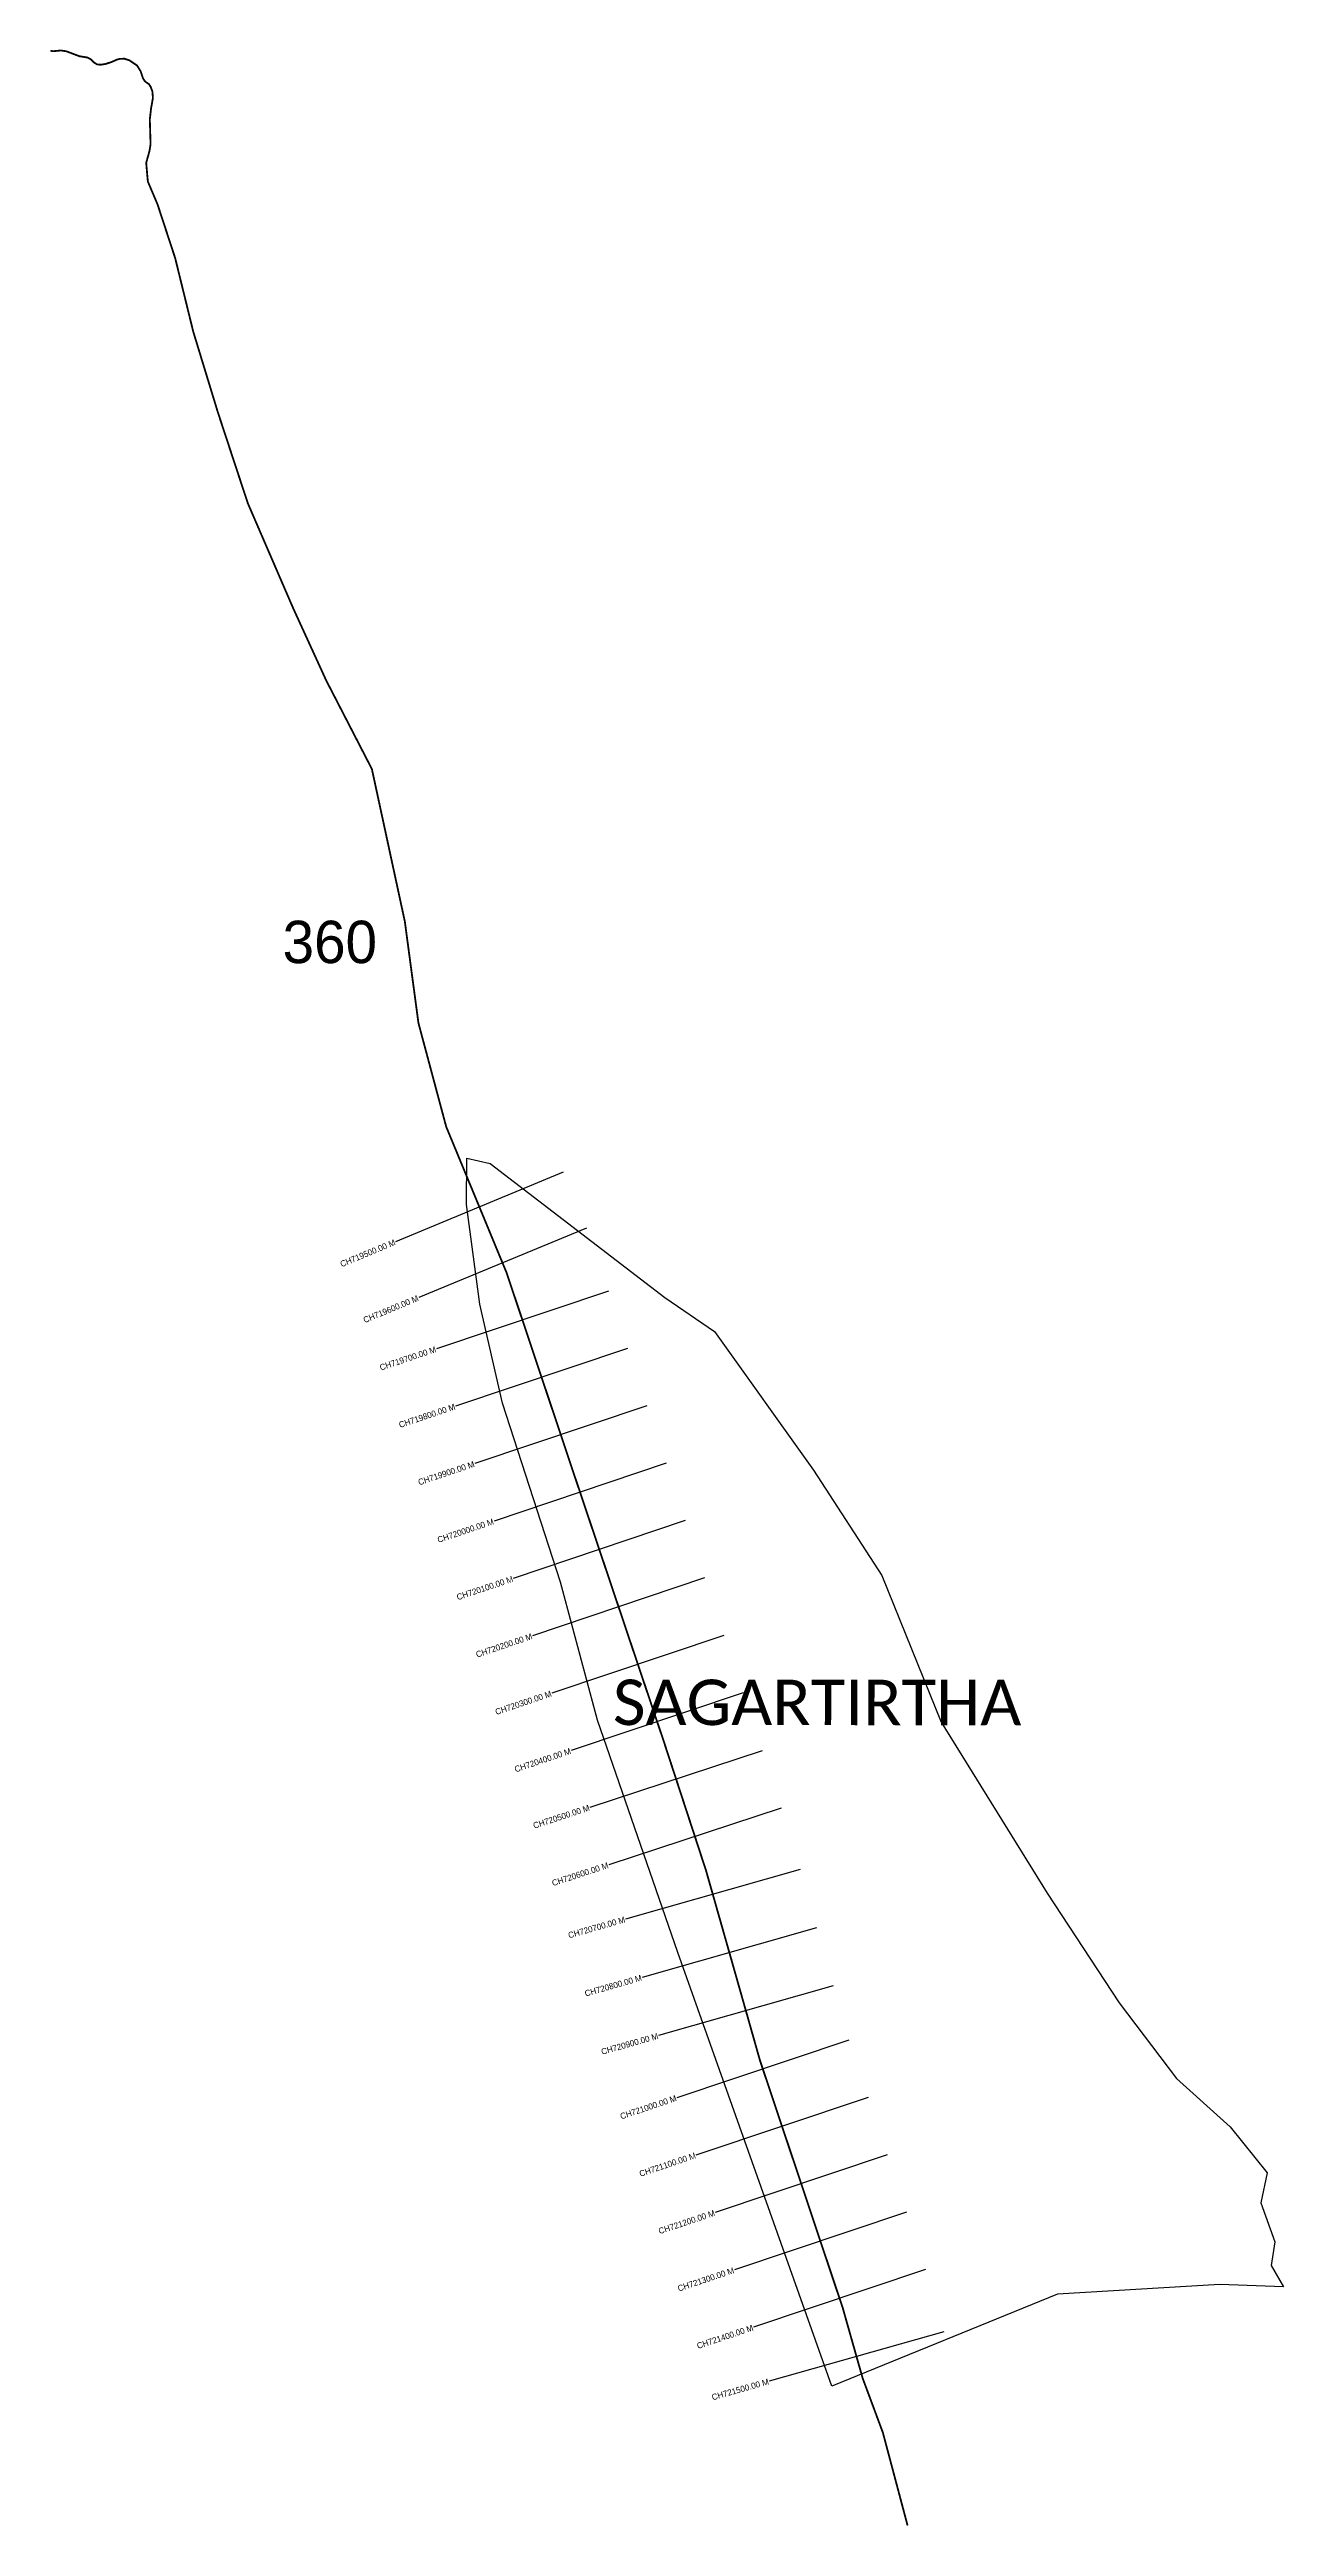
# Model space of a CAD drawing. Header units: metres. Extents: x 355286 to 357326, y 1743664 to 1747757.
import ezdxf
from ezdxf.enums import TextEntityAlignment as Align

# ---------------------------------------------------------------- set-up
doc = ezdxf.new("R2010")
doc.units = ezdxf.units.M
for name, color, linetype in [('CS', 134, 'Continuous'), ('CSMark', 6, 'Continuous'), ('NATURALLY PROTECTED', 3, 'Continuous'), ('VILLAGE NAME', 250, 'Continuous')]:
    doc.layers.add(name, color=color, linetype=linetype)

msp = doc.modelspace()

# ---------------------------------------------------------------- linework, layer by layer
at = {"color": 6}
for points in [[(357288.1, 1744198.9), (357311.3, 1744134.8), (357305.3, 1744095.2), (357325.8, 1744060.2), (357220.3, 1744063.9), (356952.3, 1744048.3), (356579.1, 1743896.3), (356324.7, 1744612.4), (356191.6, 1744996.8), (356130.4, 1745224.4), (356034.4, 1745520.6), (355997.3, 1745684.1), (355975.2, 1745848.8), (355975.7, 1745925.2), (356014.3, 1745916.4), (356303.1, 1745694.7), (356385, 1745638.8), (356548.8, 1745409.6), (356661.7, 1745235.4), (356760, 1744993.4), (356934.9, 1744710.8), (357054.2, 1744529.3), (357148.8, 1744404.5), (357237.4, 1744324.4), (357298.8, 1744248.7)], [(357298.8, 1744248.7), (357288.1, 1744198.9)]]:
    msp.add_lwpolyline(points, dxfattribs=at)
at = {"layer": 'CS'}
for p, q in [((356134.9, 1745901.9), (355857.7, 1745787.2)), ((356173.2, 1745809.5), (355896, 1745694.8)), ((356209.7, 1745705.4), (355925.2, 1745610.2)), ((356241.5, 1745610.6), (355957, 1745515.3)), ((356273.2, 1745515.7), (355988.7, 1745420.5)), ((356304.9, 1745421.1), (356020.6, 1745325.5)), ((356336.8, 1745326.3), (356052.4, 1745230.7)), ((356368.6, 1745231.5), (356084.3, 1745135.9)), ((356400.5, 1745136.7), (356116.1, 1745041.1)), ((356432.4, 1745041.9), (356148, 1744946.4)), ((356464.1, 1744945.9), (356179, 1744852.5)), ((356495.3, 1744850.9), (356210.2, 1744757.5)), ((356526.6, 1744749.7), (356238, 1744667.6)), ((356553.9, 1744653.5), (356265.3, 1744571.5)), ((356581.2, 1744557.3), (356292.7, 1744475.3)), ((356607.2, 1744467.9), (356322.7, 1744372.7)), ((356638.9, 1744373.1), (356354.4, 1744277.9)), ((356670.7, 1744278.2), (356386.2, 1744183)), ((356702.4, 1744183.4), (356417.9, 1744088.2)), ((356734.1, 1744088.6), (356449.6, 1743993.4)), ((356764.2, 1743985.8), (356475.5, 1743904.1))]:
    msp.add_line(p, q, dxfattribs=at)
at = {"layer": 'NATURALLY PROTECTED', "const_width": 3, "flags": 128}
msp.add_lwpolyline([(355287.1, 1747755.2), (355291.5, 1747754.3), (355304.4, 1747755.6), (355313.5, 1747754.2), (355335.3, 1747746), (355342.9, 1747744.8), (355348.2, 1747744), (355353.8, 1747741), (355359.1, 1747735.8), (355364.2, 1747732.6), (355370.4, 1747732), (355379, 1747733.5), (355388.5, 1747736.6), (355397, 1747740.4), (355401.8, 1747741.7), (355409.2, 1747742), (355418, 1747739.1), (355430.3, 1747730.8), (355436.2, 1747721.4), (355440.3, 1747709.2), (355444.1, 1747703.9), (355449.9, 1747700.1), (355453, 1747695.3), (355455.8, 1747687.6), (355456.6, 1747677.1), (355453.5, 1747659.5), (355451.5, 1747641.9), (355452.7, 1747600.5), (355450.9, 1747589.4), (355445.5, 1747569.9), (355448.2, 1747539.1), (355464.3, 1747501.1), (355493.4, 1747412.5), (355523.3, 1747290.9), (355564, 1747157.6), (355613.5, 1747007.4), (355688.5, 1746833.9), (355743.1, 1746714.6), (355818.6, 1746568.3), (355873.1, 1746316.3), (355895.6, 1746148.5), (355941.5, 1745977.1), (356041.4, 1745735.7), (356154.2, 1745398.7), (356301.1, 1744961.8), (356371, 1744748.3), (356426, 1744555), (356460.3, 1744434.1), (356524.9, 1744241.2), (356597.2, 1744024.9), (356630, 1743909.2), (356663.5, 1743819.1), (356704.3, 1743665.7)], dxfattribs=at)

# ---------------------------------------------------------------- texts
at = {"insert": (355671, 1746317.5), "char_height": 70, "attachment_point": 1}
msp.add_mtext_dynamic_manual_height_columns('360', width=95.172, gutter_width=1, heights=[0], dxfattribs=at)
at = {"layer": 'CSMark'}
for s, rotation, p in [('CH719500.00 M', 22.4797, (355856.8, 1745786.8)), ('CH719600.00 M', 22.4797, (355895, 1745694.4)), ('CH719700.00 M', 18.509, (355924.3, 1745609.8)), ('CH719800.00 M', 18.509, (355956, 1745515)), ('CH719900.00 M', 18.509, (355987.8, 1745420.2)), ('CH720000.00 M', 18.5807, (356019.6, 1745325.2)), ('CH720100.00 M', 18.5807, (356051.5, 1745230.4)), ('CH720200.00 M', 18.5807, (356083.3, 1745135.6)), ('CH720300.00 M', 18.5807, (356115.2, 1745040.8)), ('CH720400.00 M', 18.5807, (356147.1, 1744946)), ('CH720500.00 M', 18.1375, (356178.1, 1744852.2)), ('CH720600.00 M', 18.1375, (356209.2, 1744757.2)), ('CH720700.00 M', 15.8705, (356237, 1744667.4)), ('CH720800.00 M', 15.8705, (356264.4, 1744571.2)), ('CH720900.00 M', 15.8705, (356291.7, 1744475)), ('CH721000.00 M', 18.4986, (356321.8, 1744372.4)), ('CH721100.00 M', 18.4986, (356353.5, 1744277.6)), ('CH721200.00 M', 18.4986, (356385.2, 1744182.7)), ('CH721300.00 M', 18.4986, (356416.9, 1744087.9)), ('CH721400.00 M', 18.4986, (356448.7, 1743993.1)), ('CH721500.00 M', 15.7926, (356474.5, 1743903.9))]:
    msp.add_text(s, height=10, rotation=rotation, dxfattribs=at).set_placement(p, align=Align.MIDDLE_RIGHT)
at = {"layer": 'VILLAGE NAME', "insert": (356217.2, 1745063.6), "char_height": 75.177, "attachment_point": 1, "rotation": 359.9793}
msp.add_mtext_dynamic_manual_height_columns('{\\fCalibri|b0|i0|c0|p34;SAGARTIRTHA}', width=741.835, gutter_width=375.9, heights=[0], dxfattribs=at)

doc.saveas('drawing.dxf')
